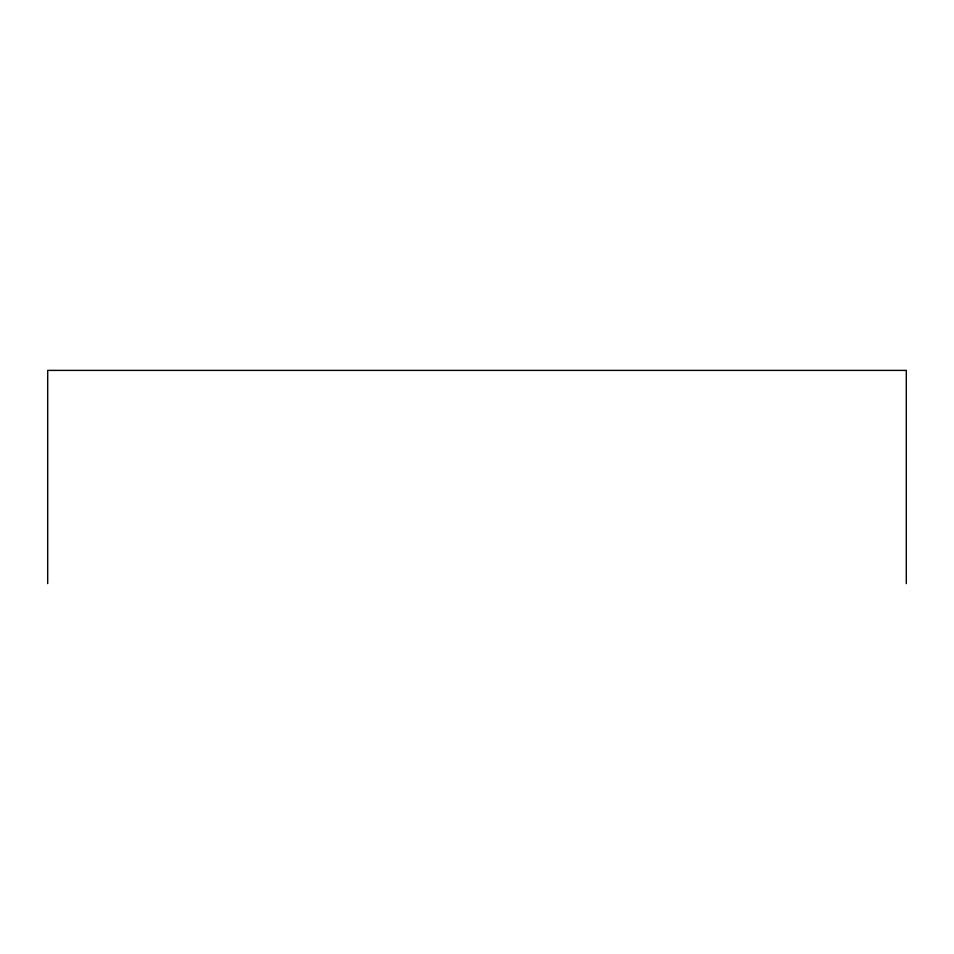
<?xml version="1.0" encoding="UTF-8"?>
<svg xmlns="http://www.w3.org/2000/svg" width="954" height="954" viewBox="0 0 954 954"><rect width="100%" height="100%" fill="white"/><g stroke="black" fill="none" stroke-linecap="round" stroke-linejoin="round"><path stroke-width="1.43" d="M906.3 583.609L906.3 370.39L47.7 370.39L47.7 583.609"/></g></svg>
